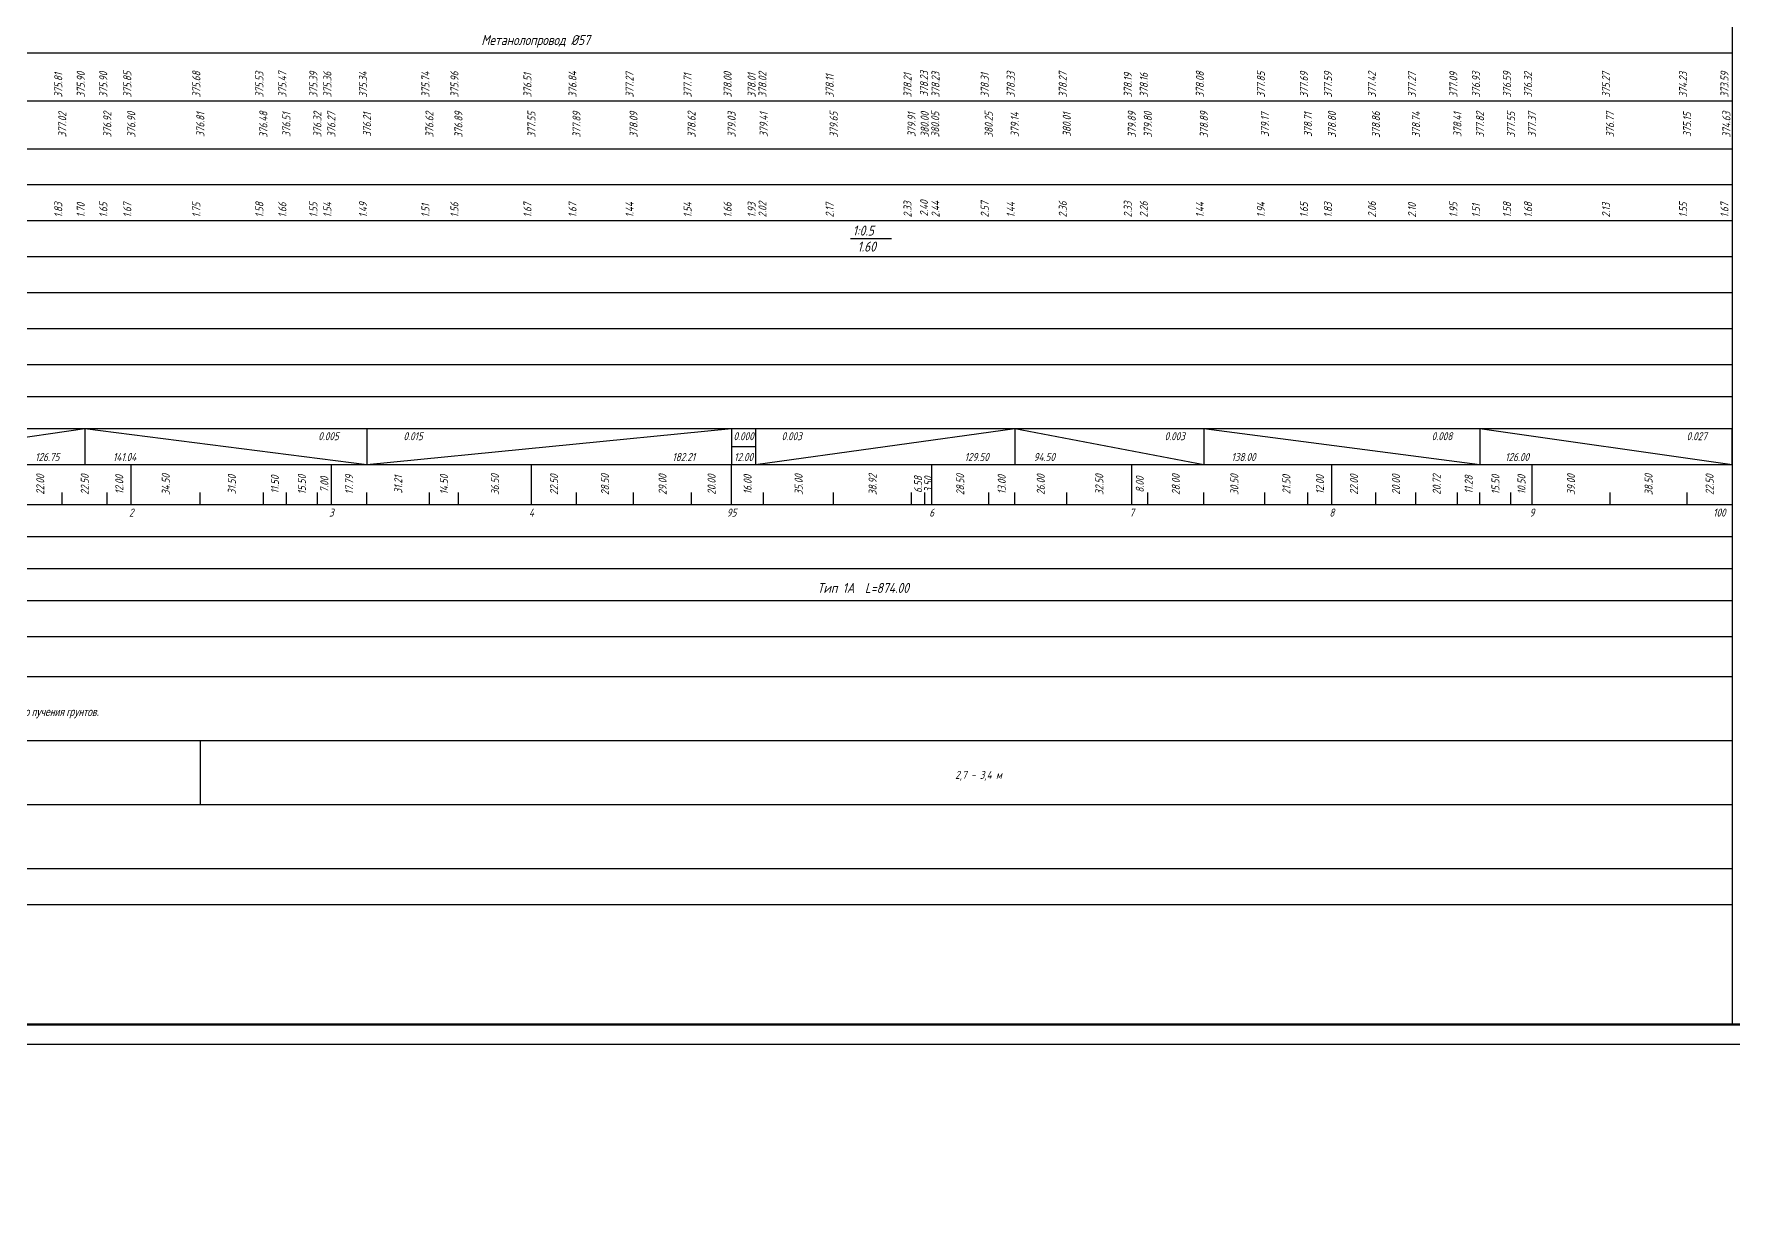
# Model space of a CAD drawing. Extents: x 0 to 1711, y -32 to 643.
# Drawn here: x 699.6 to 1124.4, y 0 to 293.8 of the extents above; entities that cross this region are included whole.
import ezdxf
from ezdxf import colors
from ezdxf.entities.mleader import LeaderData, LeaderLine
from ezdxf.enums import TextEntityAlignment as Align
from ezdxf.math import Vec2, Vec3

# ---------------------------------------------------------------- set-up
doc = ezdxf.new("R2010")
doc.units = 0
doc.layers.add('ИИ_ОФОРМЛЕНИЕ_025', color=7, linetype='Continuous', lineweight=25)
doc.layers.add('ИИ_ПРОФИЛЬ_025', color=7, linetype='Continuous', lineweight=25)
for name, color, linetype in [('Отметки красные', 7, 'Continuous'), ('Подвал', 7, 'Continuous'), ('ТХ-Л', 140, 'Continuous')]:
    doc.layers.add(name, color=color, linetype=linetype)
doc.styles.add('VNIPISIMPLEXCUR', font='simplex.shx', dxfattribs={"width": 0.8, "oblique": 15})

# ---------------------------------------------------------------- blocks, each defined once
blk = doc.blocks.new('ИИ03А2Х4')
at = {"color": 0, "linetype": 'Continuous', "lineweight": 25}
blk.add_lwpolyline([(0, 0), (0, 594), (1682, 594), (1682, 0)], close=True, dxfattribs=at)
at = {"color": 0, "linetype": 'Continuous', "lineweight": 50}
blk.add_lwpolyline([(20, 5), (20, 589), (1677, 589), (1677, 5)], close=True, dxfattribs=at)
at = {"color": 0, "linetype": 'Continuous', "style": 'VNIPISIMPLEXCUR', "oblique": 15, "width": 0.8, "flags": 8}
blk.add_attdef('FORMAT', text='', height=2.5, dxfattribs=at).set_placement((1677, 1.25), align=Align.RIGHT)

msp = doc.modelspace()

# ---------------------------------------------------------------- linework, layer by layer
at = {"layer": 'ИИ_ПРОФИЛЬ_025', "flags": 128}
for points in [[(1123.9194, 349.1373), (1123.9194, 46.1373)], [(123.9194, 289.1373), (1123.9194, 289.1373)], [(123.9194, 277.1373), (1123.9194, 277.1373)], [(123.9194, 265.1373), (1123.9194, 265.1373)], [(123.9194, 256.1373), (1123.9194, 256.1373)], [(123.9194, 247.1373), (1123.9194, 247.1373)], [(123.9194, 238.1373), (1123.9194, 238.1373)], [(123.9194, 229.1373), (1123.9194, 229.1373)], [(123.9194, 220.1373), (1123.9194, 220.1373)], [(123.9194, 211.1373), (1123.9194, 211.1373)], [(123.9194, 203.1373), (1123.9194, 203.1373)], [(123.9194, 195.1373), (1123.9194, 195.1373)], [(123.9194, 186.1373), (1123.9194, 186.1373)], [(723.9194, 176.1373), (723.9194, 186.1373)], [(773.9194, 176.1373), (773.9194, 186.1373)], [(823.9194, 176.1373), (823.9194, 186.1373)], [(873.9194, 176.1373), (873.9194, 186.1373)], [(923.9194, 176.1373), (923.9194, 186.1373)], [(973.9194, 176.1373), (973.9194, 186.1373)], [(1023.9194, 176.1373), (1023.9194, 186.1373)], [(1073.9194, 176.1373), (1073.9194, 186.1373)], [(706.6694, 176.1373), (706.6694, 179.1373)], [(717.9194, 176.1373), (717.9194, 179.1373)], [(741.1694, 176.1373), (741.1694, 179.1373)], [(756.9194, 176.1373), (756.9194, 179.1373)], [(762.6694, 176.1373), (762.6694, 179.1373)], [(770.4194, 176.1373), (770.4194, 179.1373)], [(782.8144, 176.1373), (782.8144, 179.1373)], [(798.4194, 176.1373), (798.4194, 179.1373)], [(805.6694, 176.1373), (805.6694, 179.1373)], [(835.1694, 176.1373), (835.1694, 179.1373)], [(849.4194, 176.1373), (849.4194, 179.1373)], [(863.9194, 176.1373), (863.9194, 179.1373)], [(881.9194, 176.1373), (881.9194, 179.1373)], [(899.4194, 176.1373), (899.4194, 179.1373)], [(918.8794, 176.1373), (918.8794, 179.1373)], [(922.1694, 176.1373), (922.1694, 179.1373)], [(938.1694, 176.1373), (938.1694, 179.1373)], [(944.6694, 176.1373), (944.6694, 179.1373)], [(957.6694, 176.1373), (957.6694, 179.1373)], [(977.9194, 176.1373), (977.9194, 179.1373)], [(991.9194, 176.1373), (991.9194, 179.1373)], [(1007.1694, 176.1373), (1007.1694, 179.1373)], [(1017.9194, 176.1373), (1017.9194, 179.1373)], [(1034.9194, 176.1373), (1034.9194, 179.1373)], [(1044.9194, 176.1373), (1044.9194, 179.1373)], [(1055.2794, 176.1373), (1055.2794, 179.1373)], [(1060.9194, 176.1373), (1060.9194, 179.1373)], [(1068.6694, 176.1373), (1068.6694, 179.1373)], [(1093.4194, 176.1373), (1093.4194, 179.1373)], [(1112.6694, 176.1373), (1112.6694, 179.1373)], [(123.9194, 176.1373), (1123.9194, 176.1373)], [(123.9194, 168.1373), (1123.9194, 168.1373)], [(123.9194, 160.1373), (1123.9194, 160.1373)], [(123.9194, 152.1373), (1123.9194, 152.1373)], [(123.9194, 143.1373), (1123.9194, 143.1373)], [(123.9194, 133.1373), (1123.9194, 133.1373)], [(123.9194, 117.1373), (1123.9194, 117.1373)], [(741.1694, 117.1373), (741.1694, 101.1373)], [(123.9194, 101.1373), (1123.9194, 101.1373)], [(123.9194, 85.1373), (1123.9194, 85.1373)], [(123.9194, 76.1373), (1123.9194, 76.1373)], [(123.9194, 46.1373), (1123.9194, 46.1373)]]:
    msp.add_lwpolyline(points, dxfattribs=at)
at = {"layer": 'Подвал'}
for p, q in [((648.9194, 186.1373), (712.2948, 195.1373)), ((712.2948, 195.1373), (712.2948, 186.1373)), ((712.2948, 195.1373), (712.2948, 186.1373)), ((712.2948, 195.1373), (782.8144, 186.1373)), ((782.8144, 195.1373), (782.8144, 186.1373)), ((782.8144, 195.1373), (782.8144, 186.1373)), ((782.8144, 186.1373), (873.9194, 195.1373)), ((873.9194, 195.1373), (873.9194, 186.1373)), ((873.9194, 195.1373), (873.9194, 186.1373)), ((879.9194, 195.1373), (879.9194, 186.1373)), ((879.9194, 195.1373), (879.9194, 186.1373)), ((879.9194, 186.1373), (944.6694, 195.1373)), ((944.6694, 195.1373), (944.6694, 186.1373)), ((944.6694, 195.1373), (944.6694, 186.1373)), ((944.6694, 195.1373), (991.9194, 186.1373)), ((991.9194, 195.1373), (991.9194, 186.1373)), ((991.9194, 195.1373), (991.9194, 186.1373)), ((991.9194, 195.1373), (1060.9194, 186.1373)), ((1060.9194, 195.1373), (1060.9194, 186.1373)), ((1060.9194, 195.1373), (1060.9194, 186.1373)), ((1060.9194, 195.1373), (1123.9194, 186.1373)), ((1123.9194, 195.1373), (1123.9194, 186.1373)), ((1123.9194, 186.1373), (1123.9194, 195.1373)), ((873.9194, 190.6373), (879.9194, 190.6373))]:
    msp.add_line(p, q, dxfattribs=at)
at = {"layer": 'ТХ-Л'}
msp.add_lwpolyline([(903.5945, 242.6361), (913.8512, 242.6361)], dxfattribs=at)

# ---------------------------------------------------------------- block references
at = {"layer": 'ИИ_ОФОРМЛЕНИЕ_025'}
msp.add_blockref('ИИ03А2Х4', (28.9194, 41.1373), dxfattribs=at)

# ---------------------------------------------------------------- texts
at = {"layer": 'ИИ_ПРОФИЛЬ_025', "style": 'VNIPISIMPLEXCUR', "oblique": 15, "width": 0.8}
for s, p in [('377.02', (707.6694, 271.1373)), ('376.92', (718.9194, 271.1373)), ('376.90', (724.9194, 271.1373)), ('376.81', (742.1694, 271.1373)), ('376.48', (757.9194, 271.1373)), ('376.51', (763.6694, 271.1373)), ('376.32', (771.4194, 271.1373)), ('376.27', (774.9194, 271.1373)), ('376.21', (783.8144, 271.1373)), ('376.62', (799.4194, 271.1373)), ('376.89', (806.6694, 271.1373)), ('377.55', (824.9194, 271.1373)), ('377.89', (836.1694, 271.1373)), ('378.09', (850.4194, 271.1373)), ('378.62', (864.9194, 271.1373)), ('379.03', (874.9194, 271.1373)), ('379.41', (882.9194, 271.1373)), ('379.65', (900.4194, 271.1373)), ('379.91', (919.8794, 271.1373)), ('380.00', (923.1694, 271.1373)), ('380.05', (925.8036, 271.1737)), ('380.25', (939.1694, 271.1373)), ('379.14', (945.6694, 271.1373)), ('380.01', (958.6694, 271.1373)), ('379.89', (974.9194, 271.1373)), ('379.80', (978.9194, 271.1373)), ('378.89', (992.9194, 271.1373)), ('379.17', (1008.1694, 271.1373)), ('378.71', (1018.9194, 271.1373)), ('378.80', (1024.9194, 271.1373)), ('378.86', (1035.9194, 271.1373)), ('378.74', (1045.9194, 271.1373)), ('378.41', (1056.2794, 271.1373)), ('377.82', (1061.9194, 271.1373)), ('377.55', (1069.6694, 271.1373)), ('377.37', (1074.9194, 271.1373)), ('376.77', (1094.4194, 271.1373)), ('375.15', (1113.6694, 271.1373)), ('374.63', (1123.4921, 271.1373))]:
    msp.add_text(s, height=2, rotation=90, dxfattribs=at).set_placement(p, align=Align.CENTER)
for s, p in [('22.00', (701.1694, 181.1373)), ('22.50', (712.2944, 181.1373)), ('12.00', (720.9194, 181.1373)), ('34.50', (732.5444, 181.1373)), ('31.50', (749.0444, 181.1373)), ('11.50', (759.7944, 181.1373)), ('15.50', (766.5444, 181.1373)), ('7.00', (772.1694, 181.1373)), ('17.79', (778.3669, 181.1373)), ('31.21', (790.6169, 181.1373)), ('14.50', (802.0444, 181.1373)), ('36.50', (814.7944, 181.1373)), ('22.50', (829.5444, 181.1373)), ('28.50', (842.2944, 181.1373)), ('29.00', (856.6694, 181.1373)), ('20.00', (868.9194, 181.1373)), ('16.00', (877.9194, 181.1373)), ('35.00', (890.6694, 181.1373)), ('38.92', (909.1494, 181.1373)), ('6.58', (920.5244, 181.1373)), ('3.50', (923.0444, 181.1373)), ('28.50', (931.0444, 181.1373)), ('13.00', (941.4194, 181.1373)), ('26.00', (951.1694, 181.1373)), ('32.50', (965.7944, 181.1373)), ('8.00', (975.9194, 181.1373)), ('28.00', (984.9194, 181.1373)), ('30.50', (999.5444, 181.1373)), ('21.50', (1012.5444, 181.1373)), ('12.00', (1020.9194, 181.1373)), ('22.00', (1029.4194, 181.1373)), ('20.00', (1039.9194, 181.1373)), ('20.72', (1050.0994, 181.1373)), ('11.28', (1058.0994, 181.1373)), ('15.50', (1064.7944, 181.1373)), ('10.50', (1071.2944, 181.1373)), ('39.00', (1083.6694, 181.1373)), ('38.50', (1103.0444, 181.1373)), ('22.50', (1118.2944, 181.1373))]:
    msp.add_text(s, height=2, rotation=90, dxfattribs=at).set_placement(p, align=Align.MIDDLE_CENTER)
for s, p in [('2', (723.9194, 173.1373)), ('3', (773.9194, 173.1373)), ('4', (823.9194, 173.1373)), ('95', (873.9194, 173.1373)), ('6', (923.9194, 173.1373)), ('7', (973.9194, 173.1373)), ('8', (1023.9194, 173.1373)), ('9', (1073.9194, 173.1373)), ('100', (1120.7397, 173.1373))]:
    msp.add_text(s, height=2, dxfattribs=at).set_placement(p, align=Align.CENTER)
msp.add_text('2,7 - 3,4 м', height=2, dxfattribs=at).set_placement((935.6207, 109.5562), align=Align.TOP_CENTER)
at = {"layer": 'ИИ_ПРОФИЛЬ_025', "insert": (627.238, 128.6177), "char_height": 2, "width": 248.670138, "attachment_point": 2, "style": 'VNIPISIMPLEXCUR'}
msp.add_mtext('Элювиальные, элювиально-делювиальные {\\A1;(e, ed N-Q, Q)} и{\\A1; юрские (J\\H0.7x;\\S^ 1-3;\\H1.4286x;) отложения.\\P\\Fc:\\3dservice\\simplex|c204;\\H0.99998x;Прерывистое распространение ММГ. Мерзлота сливающегося и несливающегося типов. Характерны мерзлотные явления, связанные с процессами сезонного пучения грунтов.}', dxfattribs=at)
at = {"layer": 'Отметки красные', "ltscale": 100, "char_height": 2, "attachment_point": 7, "rotation": 89.999982, "style": 'VNIPISIMPLEXCUR'}
for s, insert in [('\\W0.800;\\W0.8;\\Q15.0;375.90', (712.2948, 277.9373)), ('\\W0.800;\\W0.8;\\Q15.0;375.90', (717.9194, 277.9373)), ('\\W0.800;\\W0.8;\\Q15.0;375.85', (723.9194, 277.9373)), ('\\W0.800;\\W0.8;\\Q15.0;375.68', (741.1694, 277.9373)), ('\\W0.800;\\W0.8;\\Q15.0;375.53', (756.9194, 277.9373)), ('\\W0.800;\\W0.8;\\Q15.0;375.47', (762.6694, 277.9373)), ('\\W0.800;\\W0.8;\\Q15.0;375.39', (770.4194, 277.9373)), ('\\W0.800;\\W0.8;\\Q15.0;375.96', (805.6694, 277.9373)), ('\\W0.800;\\W0.8;\\Q15.0;377.27', (849.4194, 277.9373)), ('\\W0.800;\\W0.8;\\Q15.0;378.02', (882.64, 277.9373)), ('\\W0.800;\\W0.8;\\Q15.0;378.23', (922.993, 278.1497)), ('\\W0.800;\\W0.8;\\Q15.0;378.23', (925.8755, 277.9373)), ('\\W0.800;\\W0.8;\\Q15.0;378.33', (944.6694, 277.9373)), ('\\W0.800;\\W0.8;\\Q15.0;378.27', (957.6694, 277.9373)), ('\\W0.800;\\W0.8;\\Q15.0;378.08', (991.9194, 277.9373)), ('\\W0.800;\\W0.8;\\Q15.0;377.85', (1007.1694, 277.9373)), ('\\W0.800;\\W0.8;\\Q15.0;377.69', (1017.9194, 277.9373)), ('\\W0.800;\\W0.8;\\Q15.0;377.59', (1023.9194, 277.9373)), ('\\W0.800;\\W0.8;\\Q15.0;377.42', (1034.9194, 277.9373)), ('\\W0.800;\\W0.8;\\Q15.0;377.27', (1044.9194, 277.9373)), ('\\W0.800;\\W0.8;\\Q15.0;376.93', (1060.9194, 277.9373)), ('\\W0.800;\\W0.8;\\Q15.0;376.59', (1068.6694, 277.9373)), ('\\W0.800;\\W0.8;\\Q15.0;376.32', (1073.9194, 277.9373)), ('\\W0.800;\\W0.8;\\Q15.0;375.27', (1093.4194, 277.9373)), ('\\W0.800;\\W0.8;\\Q15.0;374.23', (1112.6694, 277.9373)), ('\\W0.800;\\W0.8;\\Q15.0;373.59', (1123.015, 277.9373)), ('\\W0.800;\\W0.8;\\Q15.0;375.81', (706.6694, 277.9373)), ('\\W0.800;\\W0.8;\\Q15.0;375.36', (773.9194, 277.9373)), ('\\W0.800;\\W0.8;\\Q15.0;375.34', (782.8144, 277.9373)), ('\\W0.800;\\W0.8;\\Q15.0;375.74', (798.4194, 277.9373)), ('\\W0.800;\\W0.8;\\Q15.0;376.51', (823.9194, 277.9373)), ('\\W0.800;\\W0.8;\\Q15.0;376.84', (835.1694, 277.9373)), ('\\W0.800;\\W0.8;\\Q15.0;377.71', (863.9194, 277.9373)), ('\\W0.800;\\W0.8;\\Q15.0;378.00', (873.9194, 277.9373)), ('\\W0.800;\\W0.8;\\Q15.0;378.01', (879.9194, 277.9373)), ('\\W0.800;\\W0.8;\\Q15.0;378.11', (899.4194, 277.9373)), ('\\W0.800;\\W0.8;\\Q15.0;378.21', (918.8794, 277.9373)), ('\\W0.800;\\W0.8;\\Q15.0;378.31', (938.1694, 277.9373)), ('\\W0.800;\\W0.8;\\Q15.0;378.19', (973.9194, 277.9373)), ('\\W0.800;\\W0.8;\\Q15.0;378.16', (977.9194, 277.9373)), ('\\W0.800;\\W0.8;\\Q15.0;377.09', (1055.2794, 277.9373))]:
    msp.add_mtext(s, dxfattribs=dict(at, insert=insert))
at = {"layer": 'Подвал', "ltscale": 100, "char_height": 2, "attachment_point": 7, "rotation": 89.999982, "style": 'VNIPISIMPLEXCUR'}
for s, insert in [('\\W0.800;\\W0.8;\\Q15.0;1.83', (706.6694, 247.9373)), ('\\W0.800;\\W0.8;\\Q15.0;1.70', (712.2948, 247.9373)), ('\\W0.800;\\W0.8;\\Q15.0;1.65', (717.9194, 247.9373)), ('\\W0.800;\\W0.8;\\Q15.0;1.67', (723.9194, 247.9373)), ('\\W0.800;\\W0.8;\\Q15.0;1.75', (741.1694, 247.9373)), ('\\W0.800;\\W0.8;\\Q15.0;1.58', (756.9194, 247.9373)), ('\\W0.800;\\W0.8;\\Q15.0;1.66', (762.6694, 247.9373)), ('\\W0.800;\\W0.8;\\Q15.0;1.55', (770.4194, 247.9373)), ('\\W0.800;\\W0.8;\\Q15.0;1.54', (773.9194, 247.9373)), ('\\W0.800;\\W0.8;\\Q15.0;1.49', (782.8144, 247.9373)), ('\\W0.800;\\W0.8;\\Q15.0;1.51', (798.4194, 247.9373)), ('\\W0.800;\\W0.8;\\Q15.0;1.56', (805.6694, 247.9373)), ('\\W0.800;\\W0.8;\\Q15.0;1.67', (823.9194, 247.9373)), ('\\W0.800;\\W0.8;\\Q15.0;1.67', (835.1694, 247.9373)), ('\\W0.800;\\W0.8;\\Q15.0;1.44', (849.4194, 247.9373)), ('\\W0.800;\\W0.8;\\Q15.0;1.54', (863.9194, 247.9373)), ('\\W0.800;\\W0.8;\\Q15.0;1.66', (873.9194, 247.9373)), ('\\W0.800;\\W0.8;\\Q15.0;1.93', (879.9194, 247.9373)), ('\\W0.800;\\W0.8;\\Q15.0;2.02', (882.64, 247.9373)), ('\\W0.800;\\W0.8;\\Q15.0;2.17', (899.4194, 247.9373)), ('\\W0.800;\\W0.8;\\Q15.0;2.33', (918.8794, 247.9373)), ('\\W0.800;\\W0.8;\\Q15.0;2.40', (922.993, 248.1973)), ('\\W0.800;\\W0.8;\\Q15.0;2.44', (925.8755, 247.9373)), ('\\W0.800;\\W0.8;\\Q15.0;2.57', (938.1694, 247.9373)), ('\\W0.800;\\W0.8;\\Q15.0;1.44', (944.6694, 247.9373)), ('\\W0.800;\\W0.8;\\Q15.0;2.36', (957.6694, 247.9373)), ('\\W0.800;\\W0.8;\\Q15.0;2.33', (973.9194, 247.9373)), ('\\W0.800;\\W0.8;\\Q15.0;2.26', (977.9194, 247.9373)), ('\\W0.800;\\W0.8;\\Q15.0;1.44', (991.9194, 247.9373)), ('\\W0.800;\\W0.8;\\Q15.0;1.94', (1007.1694, 247.9373)), ('\\W0.800;\\W0.8;\\Q15.0;1.65', (1017.9194, 247.9373)), ('\\W0.800;\\W0.8;\\Q15.0;1.83', (1023.9194, 247.9373)), ('\\W0.800;\\W0.8;\\Q15.0;2.06', (1034.9194, 247.9373)), ('\\W0.800;\\W0.8;\\Q15.0;2.10', (1044.9194, 247.9373)), ('\\W0.800;\\W0.8;\\Q15.0;1.95', (1055.2794, 247.9373)), ('\\W0.800;\\W0.8;\\Q15.0;1.51', (1060.9194, 247.9373)), ('\\W0.800;\\W0.8;\\Q15.0;1.58', (1068.6694, 247.9373)), ('\\W0.800;\\W0.8;\\Q15.0;1.68', (1073.9194, 247.9373)), ('\\W0.800;\\W0.8;\\Q15.0;2.13', (1093.4194, 247.9373)), ('\\W0.800;\\W0.8;\\Q15.0;1.55', (1112.6694, 247.9373)), ('\\W0.800;\\W0.8;\\Q15.0;1.67', (1123.015, 247.9373))]:
    msp.add_mtext(s, dxfattribs=dict(at, insert=insert))
at = {"layer": 'Подвал', "ltscale": 100, "char_height": 2, "style": 'VNIPISIMPLEXCUR'}
for s, insert, attachment_point in [('\\W0.800;\\W0.8;\\Q15.0;0.005', (775.7624, 194.2373), 3), ('\\W0.800;\\W0.8;\\Q15.0;0.015', (791.9249, 194.2373), 1), ('\\W0.800;\\W0.8;\\Q15.0;0.000', (876.9194, 194.2373), 2), ('\\W0.800;\\W0.8;\\Q15.0;0.003', (886.3944, 194.2373), 1), ('\\W0.800;\\W0.8;\\Q15.0;0.003', (987.1944, 194.2373), 3), ('\\W0.800;\\W0.8;\\Q15.0;0.008', (1054.0194, 194.2373), 3), ('\\W0.800;\\W0.8;\\Q15.0;0.027', (1117.6194, 194.2373), 3), ('\\W0.800;\\W0.8;\\Q15.0;126.75', (705.9572, 187.0373), 9), ('\\W0.800;\\W0.8;\\Q15.0;141.04', (719.3467, 187.0373), 7), ('\\W0.800;\\W0.8;\\Q15.0;182.21', (864.8089, 187.0373), 9), ('\\W0.800;\\W0.8;\\Q15.0;12.00', (876.9194, 187.0373), 8), ('\\W0.800;\\W0.8;\\Q15.0;129.50', (938.1944, 187.0373), 9), ('\\W0.800;\\W0.8;\\Q15.0;94.50', (949.3944, 187.0373), 7), ('\\W0.800;\\W0.8;\\Q15.0;138.00', (998.8194, 187.0373), 7), ('\\W0.800;\\W0.8;\\Q15.0;126.00', (1067.2194, 187.0373), 7)]:
    msp.add_mtext(s, dxfattribs=dict(at, insert=insert, attachment_point=attachment_point))
at = {"layer": 'ТХ-Л', "style": 'VNIPISIMPLEXCUR', "oblique": 15, "width": 0.8}
for s, p in [('Метанолопровод %%C57', (811.3816, 291.0476)), ('1:0.5', (904.1848, 243.4038)), ('1.60', (905.3745, 239.3988)), ('Тип 1А  L=874.00', (895.3764, 154.0523))]:
    msp.add_text(s, height=2.5, dxfattribs=at).set_placement(p)

# ---------------------------------------------------------------- leaders
at = {"layer": 'ТХ-Л', "linetype": 'Continuous', "ltscale": 100}
ml = msp.add_multileader_mtext('Standard', dxfattribs=at)
ml.set_content('1\\P', color=256, style='VNIPISIMPLEXCUR')
ml.set_leader_properties()
ml.build(insert=Vec2(0, 0))
ml.multileader.update_dxf_attribs({"leader_type": 0, "has_dogleg": 0, "text_left_attachment_type": 0, "text_right_attachment_type": 0, "dogleg_length": 0.36})
ctx = ml.context
ctx.base_point, ctx.char_height, ctx.plane_origin = Vec3(1486.9155, 614.8596), 3.5, Vec3(-1.4782, 5.9099)
ctx.left_attachment, ctx.right_attachment = 0, 0
notes = []
notes.append((ctx, [(0, (0, 0, 0), (0, 0), (1, 0), 1, [])]))
ctx.mtext.insert, ctx.mtext.flow_direction = Vec3(1488.9155, 614.8596), 5
for ctx, leaders in notes:
    for number, flags, end, landing, length, lines in leaders:
        leader = LeaderData()
        leader.index, (leader.has_last_leader_line, leader.has_dogleg_vector, leader.attachment_direction) = number, flags
        leader.last_leader_point, leader.dogleg_vector, leader.dogleg_length = Vec3(end), Vec3(landing), length
        for number, points, colour, breaks in lines:
            line = LeaderLine()
            line.index, line.vertices, line.color, line.breaks = number, Vec3.list(points), colors.encode_raw_color(colour), breaks
            leader.lines.append(line)
        ctx.leaders.append(leader)

doc.saveas('drawing.dxf')
